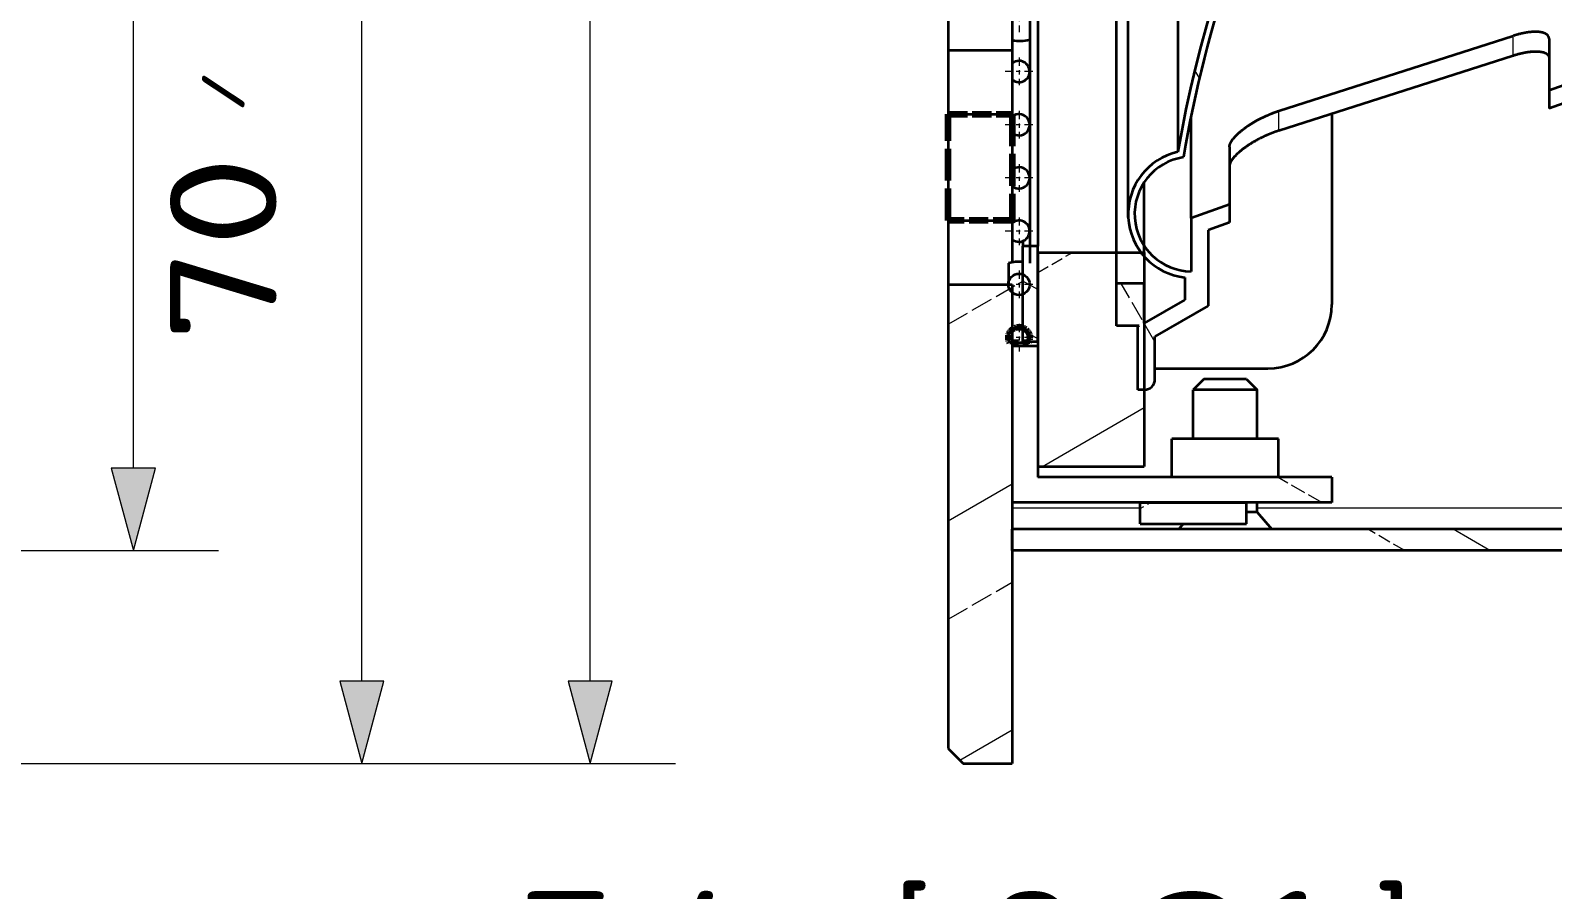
# Model space of a CAD drawing. Extents: x 23 to 587, y 4 to 413.
# Drawn here: x 151.39 to 187.11, y 102.56 to 122.73 of the extents above; entities that cross this region are included whole.
import ezdxf
from ezdxf.enums import TextEntityAlignment as Align

# ---------------------------------------------------------------- set-up
doc = ezdxf.new("R2010")
doc.units = 0
doc.linetypes.add('DASHDOT', pattern=[18.5, 12, -3, 0.5, -3])
doc.linetypes.add('DASHED', pattern=[15, 12, -3])
doc.layers.get('0').update_dxf_attribs({"lineweight": 13})
doc.styles.get("Standard").update_dxf_attribs({"font": 'isocp.shx'})
doc.dimstyles.get("Standard").update_dxf_attribs({"dimtxt": 2.5, "dimasz": 2.5, "dimexe": 1.25, "dimexo": 0.625, "dimtad": 1, "dimtxsty": 'Standard', "dimcen": 2.5, "dimadec": 0, "dimazin": 0, "dimtfac": 1, "dimtmove": 0, "dimatfit": 0, "dimfxl": 0, "dimarcsym": 0})

# ---------------------------------------------------------------- blocks, each defined once
blk = doc.blocks.new('*D265')
at = {"color": 30, "lineweight": 13}
for p, q in [((133.174, 175.519), (166.522, 175.519)), ((164.522, 107.45), (164.522, 173.587)), ((133.174, 105.519), (166.522, 105.519))]:
    blk.add_line(p, q, dxfattribs=at)
for points in [[(165.04, 173.587), (164.522, 175.519), (164.004, 173.587)], [(164.004, 107.45), (164.522, 105.519), (165.04, 107.45)]]:
    blk.add_lwpolyline(points, close=True, dxfattribs=at)
for points in [[(165.04, 173.587), (164.522, 175.519), (165.04, 173.587), (164.004, 173.587)], [(164.004, 107.45), (164.522, 105.519), (164.004, 107.45), (165.04, 107.45)]]:
    blk.add_solid(points, dxfattribs=at)
for s, height, width, p, p2 in [(']', 2.5, 1.552524, (162.522, 152.62), (162.522, 153.591)), ('5.5', 2.5, 1.471652, (162.522, 145.765), (162.522, 151.62)), ('[', 2.5, 1.552524, (162.522, 143.795), (162.522, 144.765)), ('/', 1, 1.818182, (161.772, 141.795), (161.772, 142.795)), ('%%p1', 1.75, 1.660625, (162.147, 137.744), (162.147, 140.795)), ('140', 2.5, 1.475497, (162.522, 129.417), (162.522, 136.244))]:
    blk.add_text(s, height=height, rotation=90, dxfattribs=dict(at, width=width)).set_placement(p, p2, align=Align.FIT)
blk = doc.blocks.new('*D266')
at = {"color": 30, "lineweight": 13}
for p, q in [((133.437, 170.519), (155.801, 170.519)), ((153.801, 112.45), (153.801, 168.587)), ((133.437, 110.519), (155.801, 110.519))]:
    blk.add_line(p, q, dxfattribs=at)
for points in [[(154.319, 168.587), (153.801, 170.519), (153.283, 168.587)], [(153.283, 112.45), (153.801, 110.519), (154.319, 112.45)]]:
    blk.add_lwpolyline(points, close=True, dxfattribs=at)
for points in [[(154.319, 168.587), (153.801, 170.519), (154.319, 168.587), (153.283, 168.587)], [(153.283, 112.45), (153.801, 110.519), (153.283, 112.45), (154.319, 112.45)]]:
    blk.add_solid(points, dxfattribs=at)
for s, height, width, p, p2 in [(']', 2.5, 1.552524, (151.801, 152.62), (151.801, 153.591)), ('4.7', 2.5, 1.419405, (151.801, 145.765), (151.801, 151.62)), ('[', 2.5, 1.552524, (151.801, 143.795), (151.801, 144.765)), ('/', 1, 1.818182, (151.051, 141.795), (151.051, 142.795)), ('%%p1', 1.75, 1.660625, (151.426, 137.744), (151.426, 140.795)), ('120', 2.5, 1.559774, (151.801, 129.417), (151.801, 136.244))]:
    blk.add_text(s, height=height, rotation=90, dxfattribs=dict(at, width=width)).set_placement(p, p2, align=Align.FIT)
blk = doc.blocks.new('*D269')
at = {"color": 230, "lineweight": 13, "ltscale": 0.487178}
blk.add_line((141.674, 140.519), (161.161, 140.519), dxfattribs=at)
at = {"color": 230, "lineweight": 13}
for p, q in [((159.161, 107.45), (159.161, 138.587)), ((133.174, 105.519), (161.161, 105.519))]:
    blk.add_line(p, q, dxfattribs=at)
for points in [[(159.679, 138.587), (159.161, 140.519), (158.644, 138.587)], [(158.644, 107.45), (159.161, 105.519), (159.679, 107.45)]]:
    blk.add_lwpolyline(points, close=True, dxfattribs=at)
for points in [[(159.679, 138.587), (159.161, 140.519), (159.679, 138.587), (158.644, 138.587)], [(158.644, 107.45), (159.161, 105.519), (158.644, 107.45), (159.679, 107.45)]]:
    blk.add_solid(points, dxfattribs=at)
for s, height, width, p, p2 in [(']', 2.5, 1.552524, (157.161, 131.624), (157.161, 132.594)), ('2.8', 2.5, 1.51098, (157.161, 124.769), (157.161, 130.624)), ('[', 2.5, 1.552527, (157.161, 122.798), (157.161, 123.769)), ('/', 1, 1.818182, (156.411, 120.798), (156.411, 121.798)), ('70', 2.5, 1.402227, (157.161, 115.413), (157.161, 119.798))]:
    blk.add_text(s, height=height, rotation=90, dxfattribs=dict(at, width=width)).set_placement(p, p2, align=Align.FIT)
blk = doc.blocks.new('*D509')
at = {"color": 7, "lineweight": 13}
for p, q in [((187.975, 138.232), (187.975, 96.024)), ((162.745, 98.024), (195.675, 98.024))]:
    blk.add_line(p, q, dxfattribs=at)
at = {"color": 7, "lineweight": 13, "ltscale": 0.156243}
blk.add_line((190.675, 102.273), (190.675, 96.024), dxfattribs=at)
at = {"color": 7, "lineweight": 13}
for points in [[(186.043, 97.506), (187.975, 98.024), (186.043, 98.541)], [(192.606, 98.541), (190.675, 98.024), (192.606, 97.506)]]:
    blk.add_lwpolyline(points, dxfattribs=at)
for s, height, width, p, p2 in [('5.4', 2.5, 1.419405, (162.745, 100.024), (168.6, 100.024)), ('[', 2.5, 1.552524, (171.6, 100.024), (172.571, 100.024)), ('0.21', 2.5, 1.619006, (173.571, 100.024), (181.868, 100.024)), (']', 2.5, 1.552524, (182.868, 100.024), (183.838, 100.024)), ('/', 1, 1.818182, (169.6, 100.774), (170.6, 100.774))]:
    blk.add_text(s, height=height, dxfattribs=dict(at, width=width)).set_placement(p, p2, align=Align.FIT)
blk = doc.blocks.new('BLOCK6964')
at = {"color": 7, "linetype": 'DASHDOT', "lineweight": 13, "ltscale": 0.0325}
for p, q in [((1.821, -46.85), (1.821, -48.15)), ((2.471, -47.5), (1.171, -47.5))]:
    blk.add_line(p, q, dxfattribs=at)
blk = doc.blocks.new('BLOCK6965')
at = {"color": 7, "linetype": 'DASHDOT', "lineweight": 13, "ltscale": 0.0325}
for p, q in [((2.471, -35), (1.171, -35)), ((1.821, -34.35), (1.821, -35.65))]:
    blk.add_line(p, q, dxfattribs=at)
blk = doc.blocks.new('BLOCK7000')
at = {"color": 7, "linetype": 'DASHDOT', "lineweight": 13, "ltscale": 0.0325}
for p, q in [((2.471, -50), (1.171, -50)), ((1.821, -49.35), (1.821, -50.65))]:
    blk.add_line(p, q, dxfattribs=at)
blk = doc.blocks.new('BLOCK7001')
at = {"color": 7, "linetype": 'DASHDOT', "lineweight": 13, "ltscale": 0.0325}
for p, q in [((1.821, -36.85), (1.821, -38.15)), ((2.471, -37.5), (1.171, -37.5))]:
    blk.add_line(p, q, dxfattribs=at)
blk = doc.blocks.new('BLOCK7002')
at = {"color": 7, "linetype": 'DASHDOT', "lineweight": 13, "ltscale": 0.0325}
for p, q in [((2.471, -40), (1.171, -40)), ((1.821, -39.35), (1.821, -40.65))]:
    blk.add_line(p, q, dxfattribs=at)
blk = doc.blocks.new('BLOCK7003')
at = {"color": 7, "linetype": 'DASHDOT', "lineweight": 13, "ltscale": 0.0325}
for p, q in [((1.821, -41.85), (1.821, -43.15)), ((2.471, -42.5), (1.171, -42.5))]:
    blk.add_line(p, q, dxfattribs=at)
blk = doc.blocks.new('BLOCK7004')
at = {"color": 7, "linetype": 'DASHDOT', "lineweight": 13, "ltscale": 0.0325}
for p, q in [((2.471, -45), (1.171, -45)), ((1.821, -44.35), (1.821, -45.65))]:
    blk.add_line(p, q, dxfattribs=at)
blk = doc.blocks.new('BLOCK7007')
at = {"color": 7, "lineweight": 35}
for p, q in [((6.4, -47.45), (6.4, 47.55)), ((2.7, 0.05), (2.7, -45.7)), ((9.278, -19.761), (9.278, -41.272)), ((-1.5, -47.5), (-1.5, -69.3)), ((1.5, -47.5), (1.5, -70)), ((67.5, -59), (1.5, -59)), ((67.5, -60), (1.5, -60))]:
    blk.add_line(p, q, dxfattribs=at)
at = {"color": 7, "lineweight": 35, "ltscale": 0.125}
for p, q in [((-1.5, -31.5), (-1.5, -36.5)), ((1.5, -31.5), (1.5, -36.5)), ((-1.5, -39.5), (-1.5, -44.5)), ((1.5, -39.5), (1.5, -44.5)), ((2.7, -46), (7.7, -46)), ((2.7, -56.05), (7.7, -56.05)), ((7.5, -57.75), (12.5, -57.75)), ((7.5, -58.75), (12.5, -58.75))]:
    blk.add_line(p, q, dxfattribs=at)
at = {"color": 7, "lineweight": 35, "ltscale": 0.025}
for p, q in [((2.321, -35), (2.321, -36)), ((1.321, -46.5), (1.321, -47.5)), ((7.5, -58.75), (7.5, -57.75)), ((12.5, -58.75), (12.5, -57.75)), ((1.5, -60), (1.5, -59))]:
    blk.add_line(p, q, dxfattribs=at)
at = {"color": 7, "lineweight": 35, "ltscale": 0.0375}
for p, q in [((2.321, -36), (2.321, -37.5)), ((2.321, -45), (2.321, -46.5))]:
    blk.add_line(p, q, dxfattribs=at)
at = {"color": 7, "lineweight": 35, "ltscale": 0.288789}
blk.add_line((14.013, -39.353), (25.013, -35.827), dxfattribs=at)
at = {"color": 7, "lineweight": 13, "ltscale": 0.023064}
blk.add_line((25.013, -36.749), (25.013, -35.827), dxfattribs=at)
at = {"color": 7, "lineweight": 35, "ltscale": 0.060436}
blk.add_line((26.7, -35.969), (26.7, -38.386), dxfattribs=at)
at = {"color": 7, "lineweight": 35, "ltscale": 0.075}
for p, q in [((-1.5, -36.5), (1.5, -36.5)), ((-1.5, -36.5), (-1.5, -39.5)), ((1.5, -36.5), (1.5, -39.5)), ((-1.5, -39.5), (1.5, -39.5)), ((-1.5, -44.5), (1.5, -44.5)), ((-1.5, -44.5), (-1.5, -47.5)), ((-1.5, -47.5), (1.5, -47.5))]:
    blk.add_line(p, q, dxfattribs=at)
at = {"color": 7, "lineweight": 35, "ltscale": 0.288805}
blk.add_line((14.013, -40.278), (25.013, -36.749), dxfattribs=at)
at = {"color": 7, "lineweight": 35, "ltscale": 0.0625}
for p, q in [((2.321, -37.5), (2.321, -40)), ((2.321, -40), (2.321, -42.5)), ((2.321, -42.5), (2.321, -45)), ((11.5, -54.75), (9, -54.75)), ((14, -54.75), (11.5, -54.75))]:
    blk.add_line(p, q, dxfattribs=at)
at = {"color": 7, "lineweight": 35, "ltscale": 0.072736}
blk.add_line((29.44, -37.408), (26.7, -38.386), dxfattribs=at)
at = {"color": 7, "lineweight": 35, "ltscale": 0.079879}
blk.add_line((29.709, -38.161), (26.7, -39.236), dxfattribs=at)
at = {"color": 7, "lineweight": 35, "ltscale": 0.021237}
for p, q in [((26.7, -38.386), (26.7, -39.236)), ((11.7, -43.743), (11.7, -44.593))]:
    blk.add_line(p, q, dxfattribs=at)
at = {"color": 7, "lineweight": 35, "ltscale": 0.119443}
blk.add_line((9.9, -44.386), (9.9, -39.608), dxfattribs=at)
at = {"color": 7, "lineweight": 13, "ltscale": 0.023116}
blk.add_line((14.013, -40.278), (14.013, -39.353), dxfattribs=at)
at = {"color": 7, "lineweight": 35, "ltscale": 0.224245}
blk.add_line((16.5, -39.48), (16.5, -48.45), dxfattribs=at)
at = {"color": 7, "lineweight": 35, "ltscale": 0.067676}
blk.add_line((11.7, -41.036), (11.7, -43.743), dxfattribs=at)
at = {"color": 7, "lineweight": 35, "ltscale": 0.082509}
blk.add_line((7.7, -46), (7.7, -42.7), dxfattribs=at)
at = {"color": 7, "lineweight": 35, "ltscale": 0.047784}
blk.add_line((11.7, -43.743), (9.9, -44.386), dxfattribs=at)
at = {"color": 7, "lineweight": 35, "ltscale": 0.049126}
blk.add_line((1.5, -44.5), (1.5, -46.465), dxfattribs=at)
at = {"color": 7, "lineweight": 35, "ltscale": 0.062753}
blk.add_line((9.9, -44.386), (9.9, -46.896), dxfattribs=at)
at = {"color": 7, "lineweight": 35, "ltscale": 0.026547}
blk.add_line((11.7, -44.593), (10.7, -44.95), dxfattribs=at)
at = {"color": 7, "lineweight": 35, "ltscale": 0.088916}
blk.add_line((10.7, -44.95), (10.7, -48.507), dxfattribs=at)
at = {"color": 7, "lineweight": 35, "ltscale": 0.00581}
blk.add_line((2, -45.467), (2, -45.7), dxfattribs=at)
at = {"color": 7, "lineweight": 35, "ltscale": 0.0175}
for p, q in [((2.7, -45.7), (2, -45.7)), ((2.7, -50.2), (2, -50.2))]:
    blk.add_line(p, q, dxfattribs=at)
at = {"color": 7, "lineweight": 35, "ltscale": 0.112505}
for p, q in [((2, -50.2), (2, -45.7)), ((2.7, -50.2), (2.7, -45.7))]:
    blk.add_line(p, q, dxfattribs=at)
at = {"color": 7, "lineweight": 35, "ltscale": 0.25125}
for p, q in [((2.7, -46), (2.7, -56.05)), ((7.7, -46), (7.7, -56.05))]:
    blk.add_line(p, q, dxfattribs=at)
at = {"color": 7, "lineweight": 35, "ltscale": 0.05}
for p, q in [((6.4, -49.45), (6.4, -47.45)), ((8.2, -51.95), (8.2, -49.95))]:
    blk.add_line(p, q, dxfattribs=at)
at = {"color": 7, "lineweight": 35, "ltscale": 0.0325}
blk.add_line((7.7, -47.45), (6.4, -47.45), dxfattribs=at)
at = {"color": 7, "lineweight": 35, "ltscale": 0.046623}
blk.add_line((7.7, -49.315), (7.7, -47.45), dxfattribs=at)
at = {"color": 7, "lineweight": 35, "ltscale": 0.026031}
blk.add_line((9.6, -47.177), (9.6, -48.218), dxfattribs=at)
at = {"color": 7, "lineweight": 35, "ltscale": 0.054848}
blk.add_line((9.6, -48.218), (7.7, -49.315), dxfattribs=at)
at = {"color": 7, "lineweight": 35, "ltscale": 0.072169}
blk.add_line((10.7, -48.507), (8.2, -49.95), dxfattribs=at)
at = {"color": 7, "lineweight": 35, "ltscale": 0.026651}
blk.add_line((7.466, -49.45), (6.4, -49.45), dxfattribs=at)
at = {"color": 7, "lineweight": 35, "ltscale": 0.001906}
blk.add_line((7.466, -49.45), (7.4, -49.488), dxfattribs=at)
at = {"color": 7, "lineweight": 35, "ltscale": 0.074047}
blk.add_line((7.4, -52.45), (7.4, -49.488), dxfattribs=at)
at = {"color": 7, "lineweight": 35, "ltscale": 0.021818}
blk.add_line((1.385, -50.244), (2.258, -50.244), dxfattribs=at)
at = {"color": 7, "lineweight": 35, "ltscale": 0.020537}
blk.add_line((2.321, -50.25), (1.5, -50.25), dxfattribs=at)
at = {"color": 7, "lineweight": 35, "ltscale": 0.18375}
blk.add_line((1.5, -50.4), (1.5, -57.75), dxfattribs=at)
at = {"color": 7, "lineweight": 35, "ltscale": 0.03}
for p, q in [((2.7, -50.4), (1.5, -50.4)), ((16.5, -56.55), (16.5, -57.75))]:
    blk.add_line(p, q, dxfattribs=at)
at = {"color": 7, "lineweight": 35, "ltscale": 0.000151202}
blk.add_line((2.255, -50.249), (2.258, -50.244), dxfattribs=at)
at = {"color": 7, "lineweight": 35, "ltscale": 0.001666}
blk.add_line((2.321, -50.25), (2.255, -50.249), dxfattribs=at)
at = {"color": 7, "lineweight": 35, "ltscale": 0.001255}
blk.add_line((2.321, -50.2), (2.321, -50.25), dxfattribs=at)
at = {"color": 7, "lineweight": 35, "ltscale": 0.005005}
blk.add_line((2.7, -50.2), (2.7, -50.4), dxfattribs=at)
at = {"color": 7, "lineweight": 35, "ltscale": 0.15375}
blk.add_line((2.7, -50.4), (2.7, -56.55), dxfattribs=at)
at = {"color": 7, "lineweight": 35, "ltscale": 0.132499}
blk.add_line((8.2, -51.45), (13.5, -51.45), dxfattribs=at)
at = {"color": 7, "lineweight": 35, "ltscale": 0.017678}
for p, q in [((10.5, -51.95), (10, -52.45)), ((12.5, -51.95), (13, -52.45))]:
    blk.add_line(p, q, dxfattribs=at)
at = {"color": 7, "lineweight": 35, "ltscale": 0.00306}
blk.add_line((10.622, -51.95), (10.5, -51.95), dxfattribs=at)
at = {"color": 7, "lineweight": 35, "ltscale": 0.04694}
blk.add_line((12.5, -51.95), (10.622, -51.95), dxfattribs=at)
at = {"color": 7, "lineweight": 35, "ltscale": 0.0075}
blk.add_line((7.7, -52.45), (7.4, -52.45), dxfattribs=at)
at = {"color": 7, "lineweight": 35, "ltscale": 0.004591}
blk.add_line((10.184, -52.45), (10, -52.45), dxfattribs=at)
at = {"color": 7, "lineweight": 35, "ltscale": 0.0575}
for p, q in [((10, -54.75), (10, -52.45)), ((13, -54.75), (13, -52.45)), ((-0.8, -70), (1.5, -70))]:
    blk.add_line(p, q, dxfattribs=at)
at = {"color": 7, "lineweight": 35, "ltscale": 0.070409}
blk.add_line((13, -52.45), (10.184, -52.45), dxfattribs=at)
at = {"color": 7, "lineweight": 35, "ltscale": 0.045}
for p, q in [((9, -56.55), (9, -54.75)), ((14, -56.55), (14, -54.75))]:
    blk.add_line(p, q, dxfattribs=at)
at = {"color": 7, "lineweight": 35, "ltscale": 0.345}
blk.add_line((16.5, -56.55), (2.7, -56.55), dxfattribs=at)
at = {"color": 7, "lineweight": 35, "ltscale": 0.375}
blk.add_line((16.5, -57.75), (1.5, -57.75), dxfattribs=at)
at = {"color": 7, "lineweight": 35, "ltscale": 0.011249}
blk.add_line((13, -58.2), (13, -57.75), dxfattribs=at)
at = {"color": 7, "lineweight": 13, "ltscale": 0.15}
blk.add_line((1.5, -58), (7.5, -58), dxfattribs=at)
at = {"color": 7, "lineweight": 35, "ltscale": 0.0125}
blk.add_line((13, -58.2), (12.5, -58.2), dxfattribs=at)
at = {"color": 7, "lineweight": 13}
blk.add_line((13, -58), (67.5, -58), dxfattribs=at)
at = {"color": 7, "lineweight": 35, "ltscale": 0.026342}
blk.add_line((13, -58.2), (13.686, -59), dxfattribs=at)
at = {"color": 7, "lineweight": 35, "ltscale": 0.008232}
blk.add_line((9.529, -58.75), (9.314, -59), dxfattribs=at)
at = {"color": 7, "lineweight": 35, "ltscale": 0.024749}
blk.add_line((-1.5, -69.3), (-0.8, -70), dxfattribs=at)
at = {"color": 7, "lineweight": 35}
blk.add_circle((1.821, -47.5), 0.5, dxfattribs=at)
for centre, radius, start, end in [((67.002, -51.168), 58.266, 133.54441, 170.47637), ((67.002, -51.168), 58.566, 138.60626, 170.27203), ((1.822, -34.068), 1.995, 260.71992, 284.50063), ((1.818, -34.06), 2.003, 269.87986, 281.30707), ((1.821, -37.5), 0.5, 229.98513, 90), ((1.821, -37.5), 0.5, 90, 130.02012), ((1.821, -40), 0.5, 229.98707, 490.01293), ((9.946, -44.197), 3, 102.86586, 183.11821), ((1.821, -42.5), 0.5, 229.98707, 490.01293), ((9.946, -44.197), 2.7, 98.67122, 183.84393), ((1.821, -45), 0.5, 270, 130.01477), ((9.946, -44.197), 3, 183.11824, 263.37068), ((9.946, -44.197), 2.7, 183.8439, 269.01668), ((1.821, -45), 0.5, 229.98006, 270), ((1.823, -48.45), 2.013, 84.96604, 104.43264), ((1.822, -48.416), 1.98, 84.82796, 102.05876), ((13.5, -48.45), 3, 270, 360), ((1.821, -50), 0.5, 330.77493, 569.22507), ((7.7, -51.95), 0.5, 269.99999, 0)]:
    blk.add_arc(centre, radius, start, end, dxfattribs=at)
for points, degree, knots in [([(6.951, -44.36), (6.947, -44.295), (6.946, -44.197), (6.946, -44.046), (6.946, -43.885), (6.946, -43.659), (6.946, -43.369), (6.946, -43.016), (6.946, -42.6), (6.946, -42.121), (6.946, -41.581), (6.946, -40.98), (6.946, -40.319), (6.946, -39.599), (6.946, -38.821), (6.946, -37.987), (6.946, -37.096), (6.946, -36.151), (6.946, -35.154), (6.946, -34.104), (6.946, -33.005), (6.946, -31.858), (6.946, -30.664), (6.946, -29.424), (6.946, -28.142), (6.946, -26.819), (6.946, -25.456), (6.946, -24.056), (6.946, -22.621), (6.946, -21.653), (6.946, -21.163)], 3, [0, 0, 0, 0, 0.195425, 0.292454, 0.454047, 0.679992, 0.969739, 1.32301, 1.739288, 2.217965, 2.75834, 3.359623, 4.020936, 4.741311, 5.519694, 6.354948, 7.245851, 8.1911, 9.189312, 10.239029, 11.338716, 12.486763, 13.681492, 14.921157, 16.203944, 17.527977, 18.891321, 20.291981, 21.72791, 23.197008, 23.197008, 23.197008, 23.197008]), ([(26.7, -35.969), (26.7, -35.874), (26.659, -35.79), (26.575, -35.72), (26.392, -35.647), (26.075, -35.633), (25.982, -35.634), (25.762, -35.649), (25.493, -35.695), (25.34, -35.729), (25.177, -35.774), (25.013, -35.827)], 5, [0, 0, 0, 0, 0, 0, 3.820935, 3.820935, 3.820935, 5.144613, 5.144613, 5.144613, 6.645976, 6.645976, 6.645976, 6.645976, 6.645976, 6.645976]), ([(25.013, -36.749), (25.175, -36.697), (25.338, -36.652), (25.491, -36.618), (25.823, -36.559), (26.083, -36.547), (26.208, -36.553), (26.47, -36.589), (26.616, -36.67), (26.673, -36.729), (26.7, -36.798), (26.7, -36.874)], 5, [0, 0, 0, 0, 0, 0, 1.489307, 1.489307, 1.489307, 3.481748, 3.481748, 3.481748, 6.548742, 6.548742, 6.548742, 6.548742, 6.548742, 6.548742]), ([(11.7, -41.036), (11.7, -40.905), (11.779, -40.745), (11.925, -40.563), (12.256, -40.252), (12.775, -39.913), (12.985, -39.79), (13.314, -39.621), (13.687, -39.468), (13.794, -39.427), (13.904, -39.388), (14.013, -39.353)], 5, [0, 0, 0, 0, 0, 0, 4.764506, 4.764506, 4.764506, 7.336558, 7.336558, 7.336558, 8.337421, 8.337421, 8.337421, 8.337421, 8.337421, 8.337421]), ([(14.013, -40.278), (13.813, -40.342), (13.612, -40.418), (13.42, -40.501), (12.921, -40.74), (12.53, -40.985), (12.32, -41.137), (11.992, -41.413), (11.797, -41.656), (11.733, -41.762), (11.7, -41.857), (11.7, -41.941)], 5, [0, 0, 0, 0, 0, 0, 1.835128, 1.835128, 1.835128, 5.192161, 5.192161, 5.192161, 8.228365, 8.228365, 8.228365, 8.228365, 8.228365, 8.228365])]:
    blk.add_open_spline(points, degree=degree, knots=knots, dxfattribs=at)
blk = doc.blocks.new('BLOCK7009')
at = {"color": 7, "linetype": 'DASHED', "lineweight": 13, "ltscale": 0.046929}
blk.add_line((2.7, -46.939), (4.326, -46), dxfattribs=at)
at = {"color": 7, "lineweight": 13, "ltscale": 0.138029}
blk.add_line((2.919, -56.05), (7.7, -53.289), dxfattribs=at)
blk = doc.blocks.new('BLOCK7011')
at = {"color": 7, "lineweight": 13, "ltscale": 0.020207}
blk.add_line((2.7, -47.747), (2, -47.343), dxfattribs=at)
at = {"color": 7, "linetype": 'DASHED', "lineweight": 13, "ltscale": 0.020207}
blk.add_line((2.7, -50.056), (2, -49.652), dxfattribs=at)
blk = doc.blocks.new('BLOCK7012')
at = {"color": 7, "linetype": 'DASHED', "lineweight": 140, "ltscale": 0.000764885}
for p, q in [((1.322, -49.98), (1.324, -49.949)), ((2.319, -49.949), (2.321, -49.98))]:
    blk.add_line(p, q, dxfattribs=at)
at = {"color": 7, "linetype": 'DASHED', "lineweight": 140, "ltscale": 0.000764886}
for p, q in [((1.322, -50.01), (1.322, -49.98)), ((2.321, -49.98), (2.321, -50.01))]:
    blk.add_line(p, q, dxfattribs=at)
at = {"color": 7, "linetype": 'DASHED', "lineweight": 140, "ltscale": 0.000764976}
for p, q in [((1.324, -49.949), (1.328, -49.919)), ((2.315, -49.919), (2.319, -49.949)), ((1.332, -50.101), (1.327, -50.071)), ((2.316, -50.071), (2.311, -50.101))]:
    blk.add_line(p, q, dxfattribs=at)
at = {"color": 7, "linetype": 'DASHED', "lineweight": 140, "ltscale": 0.000764855}
blk.add_line((1.328, -49.919), (1.334, -49.889), dxfattribs=at)
at = {"color": 7, "linetype": 'DASHED', "lineweight": 140, "ltscale": 0.000764873}
blk.add_line((1.334, -49.889), (1.342, -49.859), dxfattribs=at)
at = {"color": 7, "linetype": 'DASHED', "lineweight": 140, "ltscale": 0.000764988}
blk.add_line((1.342, -49.859), (1.351, -49.83), dxfattribs=at)
at = {"color": 7, "linetype": 'DASHED', "lineweight": 140, "ltscale": 0.000764878}
blk.add_line((1.351, -49.83), (1.363, -49.802), dxfattribs=at)
at = {"color": 7, "linetype": 'DASHED', "lineweight": 140, "ltscale": 0.000764856}
blk.add_line((1.363, -49.802), (1.376, -49.774), dxfattribs=at)
at = {"color": 7, "linetype": 'DASHED', "lineweight": 140, "ltscale": 0.000764934}
for p, q in [((1.376, -49.774), (1.39, -49.747)), ((1.614, -49.545), (1.642, -49.533))]:
    blk.add_line(p, q, dxfattribs=at)
at = {"color": 7, "linetype": 'DASHED', "lineweight": 140, "ltscale": 0.000764953}
blk.add_line((1.39, -49.747), (1.406, -49.721), dxfattribs=at)
at = {"color": 7, "linetype": 'DASHED', "lineweight": 140, "ltscale": 0.000764851}
for p, q in [((1.406, -49.721), (1.424, -49.696)), ((2.219, -49.696), (2.237, -49.721))]:
    blk.add_line(p, q, dxfattribs=at)
at = {"color": 7, "linetype": 'DASHED', "lineweight": 140, "ltscale": 0.000764936}
blk.add_line((1.424, -49.696), (1.444, -49.673), dxfattribs=at)
at = {"color": 7, "linetype": 'DASHED', "lineweight": 140, "ltscale": 0.000764892}
blk.add_line((1.444, -49.673), (1.464, -49.65), dxfattribs=at)
at = {"color": 7, "linetype": 'DASHED', "lineweight": 140, "ltscale": 0.000764923}
for p, q in [((1.464, -49.65), (1.486, -49.629)), ((2.109, -49.591), (2.133, -49.609))]:
    blk.add_line(p, q, dxfattribs=at)
at = {"color": 7, "linetype": 'DASHED', "lineweight": 140, "ltscale": 0.000764879}
for p, q in [((1.486, -49.629), (1.51, -49.609)), ((1.586, -49.559), (1.614, -49.545)), ((2.28, -49.802), (2.292, -49.83))]:
    blk.add_line(p, q, dxfattribs=at)
at = {"color": 7, "linetype": 'DASHED', "lineweight": 140, "ltscale": 0.000764921}
blk.add_line((1.51, -49.609), (1.534, -49.591), dxfattribs=at)
at = {"color": 7, "linetype": 'DASHED', "lineweight": 140, "ltscale": 0.000764907}
for p, q in [((1.534, -49.591), (1.56, -49.574)), ((1.7, -49.515), (1.73, -49.508)), ((1.913, -49.508), (1.943, -49.515))]:
    blk.add_line(p, q, dxfattribs=at)
at = {"color": 7, "linetype": 'DASHED', "lineweight": 140, "ltscale": 0.000764916}
blk.add_line((1.56, -49.574), (1.586, -49.559), dxfattribs=at)
at = {"color": 7, "linetype": 'DASHED', "lineweight": 140, "ltscale": 0.000764902}
for p, q in [((1.642, -49.533), (1.671, -49.523)), ((1.883, -49.504), (1.913, -49.508)), ((1.972, -49.523), (2.001, -49.533))]:
    blk.add_line(p, q, dxfattribs=at)
at = {"color": 7, "linetype": 'DASHED', "lineweight": 140, "ltscale": 0.000764904}
for p, q in [((1.671, -49.523), (1.7, -49.515)), ((2.083, -49.574), (2.109, -49.591))]:
    blk.add_line(p, q, dxfattribs=at)
at = {"color": 7, "linetype": 'DASHED', "lineweight": 140, "ltscale": 0.000764899}
blk.add_line((1.73, -49.508), (1.76, -49.504), dxfattribs=at)
at = {"color": 7, "linetype": 'DASHED', "lineweight": 140, "ltscale": 0.000764912}
for p, q in [((1.76, -49.504), (1.791, -49.501)), ((1.852, -49.501), (1.883, -49.504))]:
    blk.add_line(p, q, dxfattribs=at)
at = {"color": 7, "linetype": 'DASHED', "lineweight": 140, "ltscale": 0.000764906}
for p, q in [((1.791, -49.501), (1.821, -49.5)), ((1.821, -49.5), (1.852, -49.501))]:
    blk.add_line(p, q, dxfattribs=at)
at = {"color": 7, "linetype": 'DASHED', "lineweight": 140, "ltscale": 0.000764901}
blk.add_line((1.943, -49.515), (1.972, -49.523), dxfattribs=at)
at = {"color": 7, "linetype": 'DASHED', "lineweight": 140, "ltscale": 0.000764937}
blk.add_line((2.001, -49.533), (2.029, -49.545), dxfattribs=at)
at = {"color": 7, "linetype": 'DASHED', "lineweight": 140, "ltscale": 0.000764876}
blk.add_line((2.029, -49.545), (2.057, -49.559), dxfattribs=at)
at = {"color": 7, "linetype": 'DASHED', "lineweight": 140, "ltscale": 0.000764919}
blk.add_line((2.057, -49.559), (2.083, -49.574), dxfattribs=at)
at = {"color": 7, "linetype": 'DASHED', "lineweight": 140, "ltscale": 0.000764877}
blk.add_line((2.133, -49.609), (2.157, -49.629), dxfattribs=at)
at = {"color": 7, "linetype": 'DASHED', "lineweight": 140, "ltscale": 0.000764926}
blk.add_line((2.157, -49.629), (2.179, -49.65), dxfattribs=at)
at = {"color": 7, "linetype": 'DASHED', "lineweight": 140, "ltscale": 0.00076489}
for p, q in [((2.179, -49.65), (2.199, -49.673)), ((1.323, -50.041), (1.322, -50.01)), ((2.321, -50.01), (2.32, -50.041))]:
    blk.add_line(p, q, dxfattribs=at)
at = {"color": 7, "linetype": 'DASHED', "lineweight": 140, "ltscale": 0.000764938}
blk.add_line((2.199, -49.673), (2.219, -49.696), dxfattribs=at)
at = {"color": 7, "linetype": 'DASHED', "lineweight": 140, "ltscale": 0.000764955}
blk.add_line((2.237, -49.721), (2.253, -49.747), dxfattribs=at)
at = {"color": 7, "linetype": 'DASHED', "lineweight": 140, "ltscale": 0.000764931}
blk.add_line((2.253, -49.747), (2.267, -49.774), dxfattribs=at)
at = {"color": 7, "linetype": 'DASHED', "lineweight": 140, "ltscale": 0.000764857}
blk.add_line((2.267, -49.774), (2.28, -49.802), dxfattribs=at)
at = {"color": 7, "linetype": 'DASHED', "lineweight": 140, "ltscale": 0.000764986}
blk.add_line((2.292, -49.83), (2.301, -49.859), dxfattribs=at)
at = {"color": 7, "linetype": 'DASHED', "lineweight": 140, "ltscale": 0.000764874}
blk.add_line((2.301, -49.859), (2.309, -49.889), dxfattribs=at)
at = {"color": 7, "linetype": 'DASHED', "lineweight": 140, "ltscale": 0.000764854}
blk.add_line((2.309, -49.889), (2.315, -49.919), dxfattribs=at)
at = {"color": 7, "linetype": 'DASHED', "lineweight": 140, "ltscale": 0.000764893}
for p, q in [((1.327, -50.071), (1.323, -50.041)), ((2.32, -50.041), (2.316, -50.071))]:
    blk.add_line(p, q, dxfattribs=at)
at = {"color": 7, "linetype": 'DASHED', "lineweight": 140, "ltscale": 0.000764925}
for p, q in [((1.339, -50.131), (1.332, -50.101)), ((2.311, -50.101), (2.304, -50.131))]:
    blk.add_line(p, q, dxfattribs=at)
at = {"color": 7, "linetype": 'DASHED', "lineweight": 140, "ltscale": 0.000764895}
for p, q in [((1.348, -50.16), (1.339, -50.131)), ((2.304, -50.131), (2.295, -50.16))]:
    blk.add_line(p, q, dxfattribs=at)
at = {"color": 7, "linetype": 'DASHED', "lineweight": 140, "ltscale": 0.000764841}
for p, q in [((1.359, -50.189), (1.348, -50.16)), ((2.295, -50.16), (2.284, -50.189))]:
    blk.add_line(p, q, dxfattribs=at)
at = {"color": 7, "linetype": 'DASHED', "lineweight": 140, "ltscale": 0.000764977}
for p, q in [((1.371, -50.217), (1.359, -50.189)), ((2.284, -50.189), (2.272, -50.217))]:
    blk.add_line(p, q, dxfattribs=at)
at = {"color": 7, "linetype": 'DASHED', "lineweight": 140, "ltscale": 0.000764887}
blk.add_line((1.385, -50.244), (1.371, -50.217), dxfattribs=at)
at = {"color": 7, "linetype": 'DASHED', "lineweight": 140, "ltscale": 0.021818}
blk.add_line((2.258, -50.244), (1.385, -50.244), dxfattribs=at)
at = {"color": 7, "linetype": 'DASHED', "lineweight": 140, "ltscale": 0.000764889}
blk.add_line((2.272, -50.217), (2.258, -50.244), dxfattribs=at)
blk = doc.blocks.new('BLOCK7013')
at = {"color": 7, "linetype": 'DASHED', "lineweight": 13, "ltscale": 0.024883}
blk.add_line((1.367, -47.708), (2.229, -47.211), dxfattribs=at)
blk = doc.blocks.new('BLOCK7049')
at = {"color": 7, "lineweight": 13, "ltscale": 0.010958}
blk.add_line((10.288, -37.82), (10.069, -37.44), dxfattribs=at)
at = {"color": 7, "linetype": 'DASHED', "lineweight": 13, "ltscale": 0.079467}
blk.add_line((8.2, -50.203), (6.611, -47.45), dxfattribs=at)
blk = doc.blocks.new('BLOCK7050')
at = {"color": 7, "linetype": 'DASHED', "lineweight": 13, "ltscale": 0.05}
blk.add_line((19.923, -60), (18.191, -59), dxfattribs=at)
at = {"color": 7, "lineweight": 13, "ltscale": 0.05}
blk.add_line((23.923, -60), (22.191, -59), dxfattribs=at)
blk = doc.blocks.new('BLOCK7053')
at = {"color": 7, "linetype": 'DASHED', "lineweight": 13, "ltscale": 0.013685}
blk.add_line((7.5, -58.024), (7.974, -57.75), dxfattribs=at)
blk = doc.blocks.new('BLOCK7054')
at = {"color": 7, "linetype": 'DASHED', "lineweight": 13, "ltscale": 0.06}
blk.add_line((16.026, -57.75), (13.947, -56.55), dxfattribs=at)
blk = doc.blocks.new('BLOCK7059')
at = {"color": 7, "linetype": 'DASHED', "lineweight": 140, "ltscale": 0.125}
for p, q in [((-1.5, -44.5), (-1.5, -39.5)), ((1.5, -39.5), (1.5, -44.5))]:
    blk.add_line(p, q, dxfattribs=at)
at = {"color": 7, "linetype": 'DASHED', "lineweight": 140, "ltscale": 0.075}
for p, q in [((-1.5, -39.5), (1.5, -39.5)), ((1.5, -44.5), (-1.5, -44.5))]:
    blk.add_line(p, q, dxfattribs=at)
blk = doc.blocks.new('BLOCK7060')
at = {"color": 7, "linetype": 'DASHED', "lineweight": 13, "ltscale": 0.086603}
for p, q in [((-1.5, -49.363), (1.5, -47.631)), ((-1.5, -63.22), (1.5, -61.488))]:
    blk.add_line(p, q, dxfattribs=at)
at = {"color": 7, "lineweight": 13, "ltscale": 0.086603}
blk.add_line((-1.5, -58.601), (1.5, -56.869), dxfattribs=at)
at = {"color": 7, "lineweight": 13, "ltscale": 0.071082}
blk.add_line((-0.962, -69.838), (1.5, -68.416), dxfattribs=at)

msp = doc.modelspace()

# ---------------------------------------------------------------- block references
at = {"lineweight": 0, "xscale": 0.5, "yscale": 0.5, "zscale": 0.5}
for name in ['BLOCK7007', 'BLOCK7050', 'BLOCK7049', 'BLOCK6965', 'BLOCK7001', 'BLOCK7059', 'BLOCK7002', 'BLOCK7003', 'BLOCK7004', 'BLOCK7009', 'BLOCK6964', 'BLOCK7013', 'BLOCK7011', 'BLOCK7060', 'BLOCK7000', 'BLOCK7012', 'BLOCK7054', 'BLOCK7053']:
    msp.add_blockref(name, (173.6746, 140.5185), dxfattribs=at)

# ---------------------------------------------------------------- dimensions: what is measured, and where the dimension line sits
at = {"color": 0, "lineweight": 0}
for base, p1, p2, picture, middle in [((164.5219, 175.5185), (132.1743, 105.5185), (132.1743, 175.5185), '*D265', (164.5219, 141.5037)), ((153.8009, 170.5185), (132.4368, 110.5185), (132.4368, 170.5185), '*D266', (153.8009, 141.5037))]:
    dim = msp.add_linear_dim(base=base, p1=p1, p2=p2, angle=90, text='<>{}{%%p1}', dimstyle='Standard', override={"dimlfac": 2, "dimtol": 0, "dimlim": 0, "dimtp": 1, "dimtm": 1}, dxfattribs=at)
    dim.commit()
    dim.dimension.update_dxf_attribs({"geometry": picture, "text_midpoint": middle, "dimtype": 161})
for base, p1, p2, angle, picture, middle in [((159.1614, 105.5185), (140.6743, 140.5185), (132.1743, 105.5185), 269.99857, '*D269', (159.1614, 124.0037)), ((190.6746, 98.0236), (187.9746, 139.2315), (190.6746, 103.2733), 359.99809, '*D509', (173.2917, 98.0236))]:
    dim = msp.add_linear_dim(base=base, p1=p1, p2=p2, angle=angle, dimstyle='Standard', override={"dimlfac": 2}, dxfattribs=at)
    dim.commit()
    dim.dimension.update_dxf_attribs({"geometry": picture, "text_midpoint": middle, "dimtype": 160})

doc.saveas('drawing.dxf')
